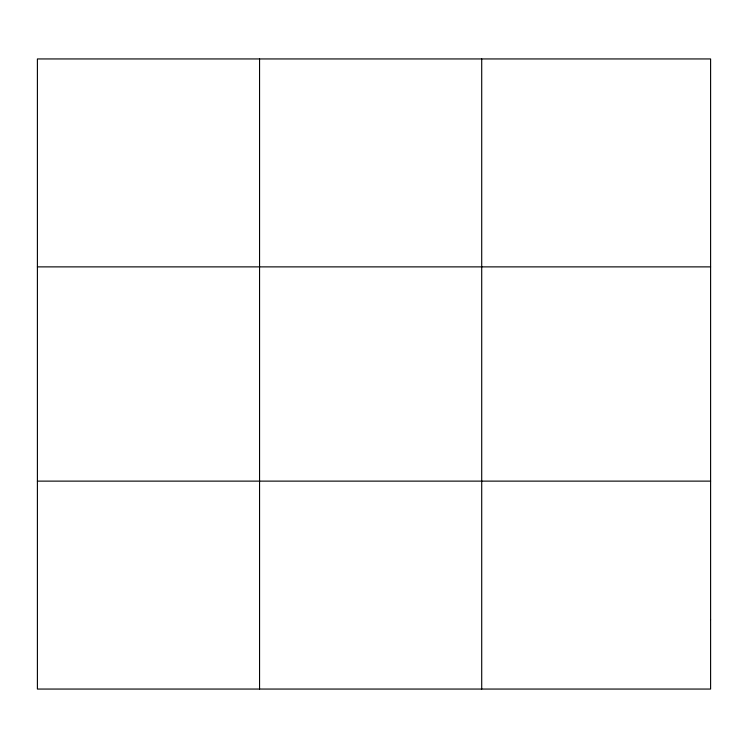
<?xml version="1.0" encoding="UTF-8"?>
<svg xmlns="http://www.w3.org/2000/svg" width="748" height="748" viewBox="0 0 748 748"><rect width="100%" height="100%" fill="white"/><g stroke="black" fill="none" stroke-linecap="round" stroke-linejoin="round"><path stroke-width="1.12" d="M259.556 689.058L259.556 58.942M481.712 689.058L481.712 58.942M37.4 266.877L710.6 266.877M37.4 481.123L710.6 481.123M710.6 619.746L710.6 689.058L37.4 689.058L37.4 58.942L710.6 58.942L710.6 619.746"/></g></svg>
